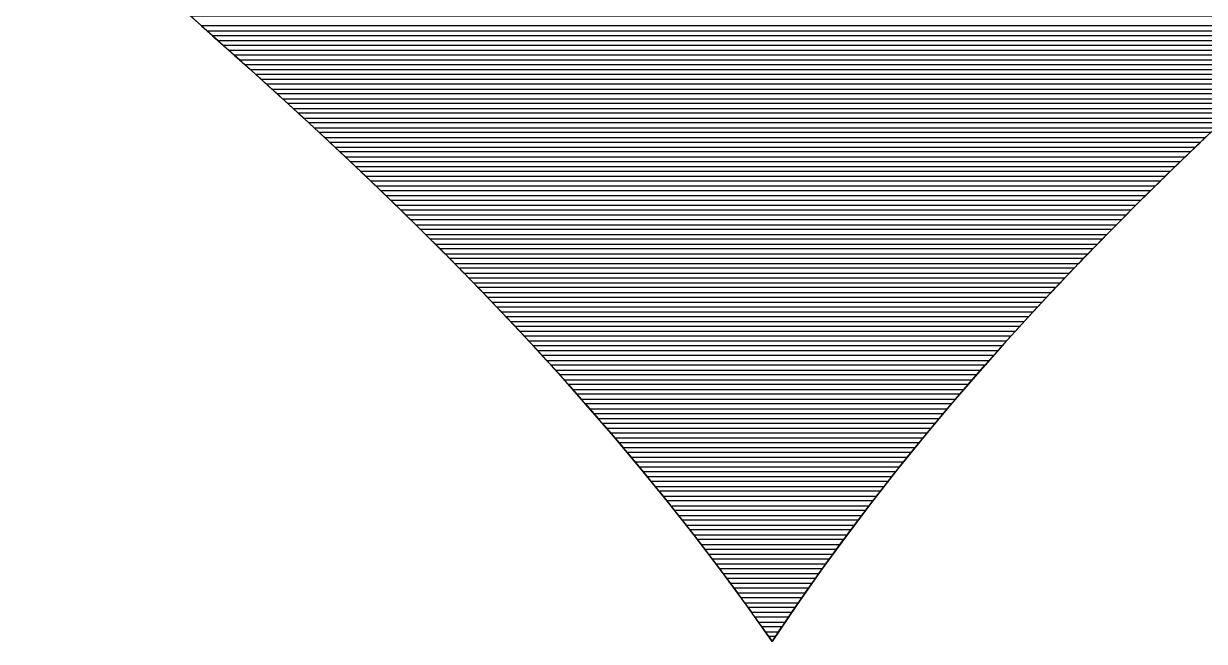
# Model space of a CAD drawing. Header units: centimetres. Extents: x -0.198 to 0.197, y -0.178 to 0.188.
# Drawn here: x -0.1103 to 0.0636, y -0.1782 to -0.0871 of the extents above; entities that cross this region are included whole.
import ezdxf

# ---------------------------------------------------------------- set-up
doc = ezdxf.new("R2010")
doc.units = ezdxf.units.CM
doc.header["$MEASUREMENT"] = 0
doc.layers.add('Layer 1', color=7, linetype='Continuous')

msp = doc.modelspace()

# ---------------------------------------------------------------- linework, layer by layer
at = {"layer": 'Layer 1', "color": 36, "lineweight": 25}
msp.add_open_spline([(-0.09381, 0.18756), (-0.15109, 0.18756), (-0.19753, 0.14113), (-0.19753, 0.08387), (-0.19753, 0.08387), (-0.19753, -0.03257), (-0.08011, -0.06311), (-0.00004, -0.17817), (-0.00004, -0.17817), (0.07571, -0.06384), (0.19745, -0.02881), (0.19745, 0.08387), (0.19745, 0.08387), (0.19745, 0.14113), (0.15099, 0.18756), (0.09373, 0.18756), (0.09373, 0.18756), (0.05224, 0.18756), (0.01652, 0.16306), (-0.00004, 0.12776), (-0.00004, 0.12776), (-0.01661, 0.16306), (-0.0523, 0.18756), (-0.09381, 0.18756)], degree=3, knots=[0, 0, 0, 0, 0.142857, 0.142857, 0.142857, 0.142857, 0.285714, 0.285714, 0.285714, 0.285714, 0.428571, 0.428571, 0.428571, 0.428571, 0.571429, 0.571429, 0.571429, 0.571429, 0.714286, 0.714286, 0.714286, 0.714286, 1, 1, 1, 1], dxfattribs=at)
msp.add_open_spline([(-0.09381, 0.18756), (-0.15109, 0.18756), (-0.19753, 0.14113), (-0.19753, 0.08387), (-0.19753, 0.08387), (-0.19753, -0.03257), (-0.08011, -0.06311), (-0.00004, -0.17817), (-0.00004, -0.17817), (0.07571, -0.06384), (0.19745, -0.02881), (0.19745, 0.08387), (0.19745, 0.08387), (0.19745, 0.14113), (0.15099, 0.18756), (0.09373, 0.18756), (0.09373, 0.18756), (0.05224, 0.18756), (0.01652, 0.16306), (-0.00004, 0.12776), (-0.00004, 0.12776), (-0.01661, 0.16306), (-0.0523, 0.18756), (-0.09381, 0.18756)], degree=3, knots=[0, 0, 0, 0, 0.142857, 0.142857, 0.142857, 0.142857, 0.285714, 0.285714, 0.285714, 0.285714, 0.428571, 0.428571, 0.428571, 0.428571, 0.571429, 0.571429, 0.571429, 0.571429, 0.714286, 0.714286, 0.714286, 0.714286, 1, 1, 1, 1], dxfattribs=at)
at = {"layer": 'Layer 1', "color": 7, "lineweight": 25}
for points in [[(-0.09381, 0.18756), (-0.15109, 0.18756), (-0.19753, 0.14113), (-0.19753, 0.08387), (-0.19753, 0.08387), (-0.19753, -0.03257), (-0.08011, -0.06311), (-0.00004, -0.17817), (-0.00004, -0.17817), (0.07571, -0.06384), (0.19745, -0.02881), (0.19745, 0.08387), (0.19745, 0.08387), (0.19745, 0.14113), (0.15099, 0.18756), (0.09373, 0.18756), (0.09373, 0.18756), (0.05224, 0.18756), (0.01652, 0.16306), (-0.00004, 0.12776), (-0.00004, 0.12776), (-0.0166, 0.16306), (-0.0523, 0.18756), (-0.09381, 0.18756)], [(-0.09381, 0.18756), (-0.15109, 0.18756), (-0.19753, 0.14113), (-0.19753, 0.08387), (-0.19753, 0.08387), (-0.19753, -0.03257), (-0.08011, -0.06311), (-0.00004, -0.17817), (-0.00004, -0.17817), (0.07571, -0.06384), (0.19745, -0.02881), (0.19745, 0.08387), (0.19745, 0.08387), (0.19745, 0.14113), (0.15099, 0.18756), (0.09373, 0.18756), (0.09373, 0.18756), (0.05224, 0.18756), (0.01652, 0.16306), (-0.00004, 0.12776), (-0.00004, 0.12776), (-0.01661, 0.16306), (-0.0523, 0.18756), (-0.09381, 0.18756)]]:
    msp.add_open_spline(points, degree=3, knots=[0, 0, 0, 0, 0.142857, 0.142857, 0.142857, 0.142857, 0.285714, 0.285714, 0.285714, 0.285714, 0.428571, 0.428571, 0.428571, 0.428571, 0.571429, 0.571429, 0.571429, 0.571429, 0.714286, 0.714286, 0.714286, 0.714286, 1, 1, 1, 1], dxfattribs=at)
at = {"layer": 'Layer 1', "color": 32}
for points, knots in [([(-0.08565, -0.08602), (-0.08565, -0.08602), (0.08311, -0.08602), (0.08311, -0.08602), (0.08311, -0.08602), (0.08311, -0.08602), (0.08073, -0.08817), (0.08073, -0.08817), (0.08073, -0.08817), (0.08073, -0.08817), (-0.08323, -0.08817), (-0.08323, -0.08817), (-0.08323, -0.08817), (-0.08323, -0.08817), (-0.08565, -0.08602), (-0.08565, -0.08602)], [0, 0, 0, 0, 0.2, 0.2, 0.2, 0.2, 0.4, 0.4, 0.4, 0.4, 0.6, 0.6, 0.6, 0.6, 1, 1, 1, 1]), ([(-0.08404, -0.08745), (-0.08404, -0.08745), (0.08152, -0.08745), (0.08152, -0.08745), (0.08152, -0.08745), (0.08152, -0.08745), (0.07916, -0.08959), (0.07916, -0.08959), (0.07916, -0.08959), (0.07916, -0.08959), (-0.08162, -0.08959), (-0.08162, -0.08959), (-0.08162, -0.08959), (-0.08162, -0.08959), (-0.08404, -0.08745), (-0.08404, -0.08745)], [0, 0, 0, 0, 0.2, 0.2, 0.2, 0.2, 0.4, 0.4, 0.4, 0.4, 0.6, 0.6, 0.6, 0.6, 1, 1, 1, 1]), ([(-0.08243, -0.08888), (-0.08243, -0.08888), (0.07994, -0.08888), (0.07994, -0.08888), (0.07994, -0.08888), (0.07994, -0.08888), (0.07759, -0.09102), (0.07759, -0.09102), (0.07759, -0.09102), (0.07759, -0.09102), (-0.08003, -0.09102), (-0.08003, -0.09102), (-0.08003, -0.09102), (-0.08003, -0.09102), (-0.08243, -0.08888), (-0.08243, -0.08888)], [0, 0, 0, 0, 0.2, 0.2, 0.2, 0.2, 0.4, 0.4, 0.4, 0.4, 0.6, 0.6, 0.6, 0.6, 1, 1, 1, 1]), ([(-0.08082, -0.09031), (-0.08082, -0.09031), (0.07837, -0.09031), (0.07837, -0.09031), (0.07837, -0.09031), (0.07837, -0.09031), (0.07603, -0.09245), (0.07603, -0.09245), (0.07603, -0.09245), (0.07603, -0.09245), (-0.07844, -0.09245), (-0.07844, -0.09245), (-0.07844, -0.09245), (-0.07844, -0.09245), (-0.08082, -0.09031), (-0.08082, -0.09031)], [0, 0, 0, 0, 0.2, 0.2, 0.2, 0.2, 0.4, 0.4, 0.4, 0.4, 0.6, 0.6, 0.6, 0.6, 1, 1, 1, 1]), ([(-0.07923, -0.09174), (-0.07923, -0.09174), (0.07681, -0.09174), (0.07681, -0.09174), (0.07681, -0.09174), (0.07681, -0.09174), (0.07447, -0.09388), (0.07447, -0.09388), (0.07447, -0.09388), (0.07447, -0.09388), (-0.07685, -0.09388), (-0.07685, -0.09388), (-0.07685, -0.09388), (-0.07685, -0.09388), (-0.07923, -0.09174), (-0.07923, -0.09174)], [0, 0, 0, 0, 0.2, 0.2, 0.2, 0.2, 0.4, 0.4, 0.4, 0.4, 0.6, 0.6, 0.6, 0.6, 1, 1, 1, 1]), ([(-0.07764, -0.09317), (-0.07764, -0.09317), (0.07524, -0.09317), (0.07524, -0.09317), (0.07524, -0.09317), (0.07524, -0.09317), (0.07292, -0.09531), (0.07292, -0.09531), (0.07292, -0.09531), (0.07292, -0.09531), (-0.07527, -0.09531), (-0.07527, -0.09531), (-0.07527, -0.09531), (-0.07527, -0.09531), (-0.07764, -0.09317), (-0.07764, -0.09317)], [0, 0, 0, 0, 0.2, 0.2, 0.2, 0.2, 0.4, 0.4, 0.4, 0.4, 0.6, 0.6, 0.6, 0.6, 1, 1, 1, 1]), ([(-0.07607, -0.09459), (-0.07607, -0.09459), (0.0737, -0.09459), (0.0737, -0.09459), (0.0737, -0.09459), (0.0737, -0.09459), (0.07137, -0.09674), (0.07137, -0.09674), (0.07137, -0.09674), (0.07137, -0.09674), (-0.07369, -0.09674), (-0.07369, -0.09674), (-0.07369, -0.09674), (-0.07369, -0.09674), (-0.07607, -0.09459), (-0.07607, -0.09459)], [0, 0, 0, 0, 0.2, 0.2, 0.2, 0.2, 0.4, 0.4, 0.4, 0.4, 0.6, 0.6, 0.6, 0.6, 1, 1, 1, 1]), ([(-0.07449, -0.09602), (-0.07449, -0.09602), (0.07215, -0.09602), (0.07215, -0.09602), (0.07215, -0.09602), (0.07215, -0.09602), (0.06984, -0.09817), (0.06984, -0.09817), (0.06984, -0.09817), (0.06984, -0.09817), (-0.07213, -0.09817), (-0.07213, -0.09817), (-0.07213, -0.09817), (-0.07213, -0.09817), (-0.07449, -0.09602), (-0.07449, -0.09602)], [0, 0, 0, 0, 0.2, 0.2, 0.2, 0.2, 0.4, 0.4, 0.4, 0.4, 0.6, 0.6, 0.6, 0.6, 1, 1, 1, 1]), ([(-0.07291, -0.09745), (-0.07291, -0.09745), (0.07061, -0.09745), (0.07061, -0.09745), (0.07061, -0.09745), (0.07061, -0.09745), (0.06831, -0.0996), (0.06831, -0.0996), (0.06831, -0.0996), (0.06831, -0.0996), (-0.07057, -0.0996), (-0.07057, -0.0996), (-0.07057, -0.0996), (-0.07057, -0.0996), (-0.07291, -0.09745), (-0.07291, -0.09745)], [0, 0, 0, 0, 0.2, 0.2, 0.2, 0.2, 0.4, 0.4, 0.4, 0.4, 0.6, 0.6, 0.6, 0.6, 1, 1, 1, 1]), ([(-0.07135, -0.09888), (-0.07135, -0.09888), (0.06908, -0.09888), (0.06908, -0.09888), (0.06908, -0.09888), (0.06908, -0.09888), (0.06679, -0.10102), (0.06679, -0.10102), (0.06679, -0.10102), (0.06679, -0.10102), (-0.06902, -0.10102), (-0.06902, -0.10102), (-0.06902, -0.10102), (-0.06902, -0.10102), (-0.07135, -0.09888), (-0.07135, -0.09888)], [0, 0, 0, 0, 0.2, 0.2, 0.2, 0.2, 0.4, 0.4, 0.4, 0.4, 0.6, 0.6, 0.6, 0.6, 1, 1, 1, 1]), ([(-0.0698, -0.10031), (-0.0698, -0.10031), (0.06755, -0.10031), (0.06755, -0.10031), (0.06755, -0.10031), (0.06755, -0.10031), (0.06529, -0.10245), (0.06529, -0.10245), (0.06529, -0.10245), (0.06529, -0.10245), (-0.06749, -0.10245), (-0.06749, -0.10245), (-0.06749, -0.10245), (-0.06749, -0.10245), (-0.0698, -0.10031), (-0.0698, -0.10031)], [0, 0, 0, 0, 0.2, 0.2, 0.2, 0.2, 0.4, 0.4, 0.4, 0.4, 0.6, 0.6, 0.6, 0.6, 1, 1, 1, 1]), ([(-0.06825, -0.10174), (-0.06825, -0.10174), (0.06604, -0.10174), (0.06604, -0.10174), (0.06604, -0.10174), (0.06604, -0.10174), (0.06378, -0.10388), (0.06378, -0.10388), (0.06378, -0.10388), (0.06378, -0.10388), (-0.06595, -0.10388), (-0.06595, -0.10388), (-0.06595, -0.10388), (-0.06595, -0.10388), (-0.06825, -0.10174), (-0.06825, -0.10174)], [0, 0, 0, 0, 0.2, 0.2, 0.2, 0.2, 0.4, 0.4, 0.4, 0.4, 0.6, 0.6, 0.6, 0.6, 1, 1, 1, 1]), ([(-0.06671, -0.10317), (-0.06671, -0.10317), (0.06453, -0.10317), (0.06453, -0.10317), (0.06453, -0.10317), (0.06453, -0.10317), (0.06228, -0.10531), (0.06228, -0.10531), (0.06228, -0.10531), (0.06228, -0.10531), (-0.06441, -0.10531), (-0.06441, -0.10531), (-0.06441, -0.10531), (-0.06441, -0.10531), (-0.06671, -0.10317), (-0.06671, -0.10317)], [0, 0, 0, 0, 0.2, 0.2, 0.2, 0.2, 0.4, 0.4, 0.4, 0.4, 0.6, 0.6, 0.6, 0.6, 1, 1, 1, 1]), ([(-0.06517, -0.1046), (-0.06517, -0.1046), (0.06302, -0.1046), (0.06302, -0.1046), (0.06302, -0.1046), (0.06302, -0.1046), (0.0608, -0.10674), (0.0608, -0.10674), (0.0608, -0.10674), (0.0608, -0.10674), (-0.0629, -0.10674), (-0.0629, -0.10674), (-0.0629, -0.10674), (-0.0629, -0.10674), (-0.06517, -0.1046), (-0.06517, -0.1046)], [0, 0, 0, 0, 0.2, 0.2, 0.2, 0.2, 0.4, 0.4, 0.4, 0.4, 0.6, 0.6, 0.6, 0.6, 1, 1, 1, 1]), ([(-0.06366, -0.10602), (-0.06366, -0.10602), (0.06155, -0.10602), (0.06155, -0.10602), (0.06155, -0.10602), (0.06155, -0.10602), (0.05932, -0.10817), (0.05932, -0.10817), (0.05932, -0.10817), (0.05932, -0.10817), (-0.06138, -0.10817), (-0.06138, -0.10817), (-0.06138, -0.10817), (-0.06138, -0.10817), (-0.06366, -0.10602), (-0.06366, -0.10602)], [0, 0, 0, 0, 0.2, 0.2, 0.2, 0.2, 0.4, 0.4, 0.4, 0.4, 0.6, 0.6, 0.6, 0.6, 1, 1, 1, 1]), ([(-0.06214, -0.10745), (-0.06214, -0.10745), (0.06007, -0.10745), (0.06007, -0.10745), (0.06007, -0.10745), (0.06007, -0.10745), (0.05786, -0.1096), (0.05786, -0.1096), (0.05786, -0.1096), (0.05786, -0.1096), (-0.05988, -0.1096), (-0.05988, -0.1096), (-0.05988, -0.1096), (-0.05988, -0.1096), (-0.06214, -0.10745), (-0.06214, -0.10745)], [0, 0, 0, 0, 0.2, 0.2, 0.2, 0.2, 0.4, 0.4, 0.4, 0.4, 0.6, 0.6, 0.6, 0.6, 1, 1, 1, 1]), ([(-0.06063, -0.10888), (-0.06063, -0.10888), (0.05859, -0.10888), (0.05859, -0.10888), (0.05859, -0.10888), (0.05859, -0.10888), (0.05641, -0.11102), (0.05641, -0.11102), (0.05641, -0.11102), (0.05641, -0.11102), (-0.0584, -0.11102), (-0.0584, -0.11102), (-0.0584, -0.11102), (-0.0584, -0.11102), (-0.06063, -0.10888), (-0.06063, -0.10888)], [0, 0, 0, 0, 0.2, 0.2, 0.2, 0.2, 0.4, 0.4, 0.4, 0.4, 0.6, 0.6, 0.6, 0.6, 1, 1, 1, 1]), ([(-0.05914, -0.11031), (-0.05914, -0.11031), (0.05713, -0.11031), (0.05713, -0.11031), (0.05713, -0.11031), (0.05713, -0.11031), (0.05496, -0.11245), (0.05496, -0.11245), (0.05496, -0.11245), (0.05496, -0.11245), (-0.05691, -0.11245), (-0.05691, -0.11245), (-0.05691, -0.11245), (-0.05691, -0.11245), (-0.05914, -0.11031), (-0.05914, -0.11031)], [0, 0, 0, 0, 0.2, 0.2, 0.2, 0.2, 0.4, 0.4, 0.4, 0.4, 0.6, 0.6, 0.6, 0.6, 1, 1, 1, 1]), ([(-0.05765, -0.11174), (-0.05765, -0.11174), (0.05568, -0.11174), (0.05568, -0.11174), (0.05568, -0.11174), (0.05568, -0.11174), (0.05352, -0.11388), (0.05352, -0.11388), (0.05352, -0.11388), (0.05352, -0.11388), (-0.05544, -0.11388), (-0.05544, -0.11388), (-0.05544, -0.11388), (-0.05544, -0.11388), (-0.05765, -0.11174), (-0.05765, -0.11174)], [0, 0, 0, 0, 0.2, 0.2, 0.2, 0.2, 0.4, 0.4, 0.4, 0.4, 0.6, 0.6, 0.6, 0.6, 1, 1, 1, 1]), ([(-0.05617, -0.11317), (-0.05617, -0.11317), (0.05423, -0.11317), (0.05423, -0.11317), (0.05423, -0.11317), (0.05423, -0.11317), (0.0521, -0.11531), (0.0521, -0.11531), (0.0521, -0.11531), (0.0521, -0.11531), (-0.05398, -0.11531), (-0.05398, -0.11531), (-0.05398, -0.11531), (-0.05398, -0.11531), (-0.05617, -0.11317), (-0.05617, -0.11317)], [0, 0, 0, 0, 0.2, 0.2, 0.2, 0.2, 0.4, 0.4, 0.4, 0.4, 0.6, 0.6, 0.6, 0.6, 1, 1, 1, 1]), ([(-0.0547, -0.1146), (-0.0547, -0.1146), (0.0528, -0.1146), (0.0528, -0.1146), (0.0528, -0.1146), (0.0528, -0.1146), (0.05067, -0.11674), (0.05067, -0.11674), (0.05067, -0.11674), (0.05067, -0.11674), (-0.05252, -0.11674), (-0.05252, -0.11674), (-0.05252, -0.11674), (-0.05252, -0.11674), (-0.0547, -0.1146), (-0.0547, -0.1146)], [0, 0, 0, 0, 0.2, 0.2, 0.2, 0.2, 0.4, 0.4, 0.4, 0.4, 0.6, 0.6, 0.6, 0.6, 1, 1, 1, 1]), ([(-0.05325, -0.11602), (-0.05325, -0.11602), (0.05139, -0.11602), (0.05139, -0.11602), (0.05139, -0.11602), (0.05139, -0.11602), (0.04927, -0.11817), (0.04927, -0.11817), (0.04927, -0.11817), (0.04927, -0.11817), (-0.05108, -0.11817), (-0.05108, -0.11817), (-0.05108, -0.11817), (-0.05108, -0.11817), (-0.05325, -0.11602), (-0.05325, -0.11602)], [0, 0, 0, 0, 0.2, 0.2, 0.2, 0.2, 0.4, 0.4, 0.4, 0.4, 0.6, 0.6, 0.6, 0.6, 1, 1, 1, 1]), ([(-0.0518, -0.11745), (-0.0518, -0.11745), (0.04997, -0.11745), (0.04997, -0.11745), (0.04997, -0.11745), (0.04997, -0.11745), (0.04787, -0.1196), (0.04787, -0.1196), (0.04787, -0.1196), (0.04787, -0.1196), (-0.04964, -0.1196), (-0.04964, -0.1196), (-0.04964, -0.1196), (-0.04964, -0.1196), (-0.0518, -0.11745), (-0.0518, -0.11745)], [0, 0, 0, 0, 0.2, 0.2, 0.2, 0.2, 0.4, 0.4, 0.4, 0.4, 0.6, 0.6, 0.6, 0.6, 1, 1, 1, 1]), ([(-0.05037, -0.11888), (-0.05037, -0.11888), (0.04857, -0.11888), (0.04857, -0.11888), (0.04857, -0.11888), (0.04857, -0.11888), (0.04648, -0.12102), (0.04648, -0.12102), (0.04648, -0.12102), (0.04648, -0.12102), (-0.04822, -0.12102), (-0.04822, -0.12102), (-0.04822, -0.12102), (-0.04822, -0.12102), (-0.05037, -0.11888), (-0.05037, -0.11888)], [0, 0, 0, 0, 0.2, 0.2, 0.2, 0.2, 0.4, 0.4, 0.4, 0.4, 0.6, 0.6, 0.6, 0.6, 1, 1, 1, 1]), ([(-0.04893, -0.12031), (-0.04893, -0.12031), (0.04717, -0.12031), (0.04717, -0.12031), (0.04717, -0.12031), (0.04717, -0.12031), (0.04511, -0.12245), (0.04511, -0.12245), (0.04511, -0.12245), (0.04511, -0.12245), (-0.04681, -0.12245), (-0.04681, -0.12245), (-0.04681, -0.12245), (-0.04681, -0.12245), (-0.04893, -0.12031), (-0.04893, -0.12031)], [0, 0, 0, 0, 0.2, 0.2, 0.2, 0.2, 0.4, 0.4, 0.4, 0.4, 0.6, 0.6, 0.6, 0.6, 1, 1, 1, 1]), ([(-0.04751, -0.12174), (-0.04751, -0.12174), (0.04578, -0.12174), (0.04578, -0.12174), (0.04578, -0.12174), (0.04578, -0.12174), (0.04374, -0.12388), (0.04374, -0.12388), (0.04374, -0.12388), (0.04374, -0.12388), (-0.04541, -0.12388), (-0.04541, -0.12388), (-0.04541, -0.12388), (-0.04541, -0.12388), (-0.04751, -0.12174), (-0.04751, -0.12174)], [0, 0, 0, 0, 0.2, 0.2, 0.2, 0.2, 0.4, 0.4, 0.4, 0.4, 0.6, 0.6, 0.6, 0.6, 1, 1, 1, 1]), ([(-0.04611, -0.12317), (-0.04611, -0.12317), (0.04442, -0.12317), (0.04442, -0.12317), (0.04442, -0.12317), (0.04442, -0.12317), (0.04237, -0.12531), (0.04237, -0.12531), (0.04237, -0.12531), (0.04237, -0.12531), (-0.04401, -0.12531), (-0.04401, -0.12531), (-0.04401, -0.12531), (-0.04401, -0.12531), (-0.04611, -0.12317), (-0.04611, -0.12317)], [0, 0, 0, 0, 0.2, 0.2, 0.2, 0.2, 0.4, 0.4, 0.4, 0.4, 0.6, 0.6, 0.6, 0.6, 1, 1, 1, 1]), ([(-0.0447, -0.1246), (-0.0447, -0.1246), (0.04305, -0.1246), (0.04305, -0.1246), (0.04305, -0.1246), (0.04305, -0.1246), (0.04104, -0.12674), (0.04104, -0.12674), (0.04104, -0.12674), (0.04104, -0.12674), (-0.04263, -0.12674), (-0.04263, -0.12674), (-0.04263, -0.12674), (-0.04263, -0.12674), (-0.0447, -0.1246), (-0.0447, -0.1246)], [0, 0, 0, 0, 0.2, 0.2, 0.2, 0.2, 0.4, 0.4, 0.4, 0.4, 0.6, 0.6, 0.6, 0.6, 1, 1, 1, 1]), ([(-0.04332, -0.12602), (-0.04332, -0.12602), (0.04171, -0.12602), (0.04171, -0.12602), (0.04171, -0.12602), (0.04171, -0.12602), (0.03971, -0.12817), (0.03971, -0.12817), (0.03971, -0.12817), (0.03971, -0.12817), (-0.04126, -0.12817), (-0.04126, -0.12817), (-0.04126, -0.12817), (-0.04126, -0.12817), (-0.04332, -0.12602), (-0.04332, -0.12602)], [0, 0, 0, 0, 0.2, 0.2, 0.2, 0.2, 0.4, 0.4, 0.4, 0.4, 0.6, 0.6, 0.6, 0.6, 1, 1, 1, 1]), ([(-0.04195, -0.12745), (-0.04195, -0.12745), (0.04038, -0.12745), (0.04038, -0.12745), (0.04038, -0.12745), (0.04038, -0.12745), (0.03838, -0.1296), (0.03838, -0.1296), (0.03838, -0.1296), (0.03838, -0.1296), (-0.03989, -0.1296), (-0.03989, -0.1296), (-0.03989, -0.1296), (-0.03989, -0.1296), (-0.04195, -0.12745), (-0.04195, -0.12745)], [0, 0, 0, 0, 0.2, 0.2, 0.2, 0.2, 0.4, 0.4, 0.4, 0.4, 0.6, 0.6, 0.6, 0.6, 1, 1, 1, 1]), ([(-0.04058, -0.12888), (-0.04058, -0.12888), (0.03905, -0.12888), (0.03905, -0.12888), (0.03905, -0.12888), (0.03905, -0.12888), (0.03707, -0.13103), (0.03707, -0.13103), (0.03707, -0.13103), (0.03707, -0.13103), (-0.03855, -0.13103), (-0.03855, -0.13103), (-0.03855, -0.13103), (-0.03855, -0.13103), (-0.04058, -0.12888), (-0.04058, -0.12888)], [0, 0, 0, 0, 0.2, 0.2, 0.2, 0.2, 0.4, 0.4, 0.4, 0.4, 0.6, 0.6, 0.6, 0.6, 1, 1, 1, 1]), ([(-0.03922, -0.13031), (-0.03922, -0.13031), (0.03773, -0.13031), (0.03773, -0.13031), (0.03773, -0.13031), (0.03773, -0.13031), (0.03578, -0.13245), (0.03578, -0.13245), (0.03578, -0.13245), (0.03578, -0.13245), (-0.03721, -0.13245), (-0.03721, -0.13245), (-0.03721, -0.13245), (-0.03721, -0.13245), (-0.03922, -0.13031), (-0.03922, -0.13031)], [0, 0, 0, 0, 0.2, 0.2, 0.2, 0.2, 0.4, 0.4, 0.4, 0.4, 0.6, 0.6, 0.6, 0.6, 1, 1, 1, 1]), ([(-0.03788, -0.13174), (-0.03788, -0.13174), (0.03643, -0.13174), (0.03643, -0.13174), (0.03643, -0.13174), (0.03643, -0.13174), (0.03448, -0.13388), (0.03448, -0.13388), (0.03448, -0.13388), (0.03448, -0.13388), (-0.03587, -0.13388), (-0.03587, -0.13388), (-0.03587, -0.13388), (-0.03587, -0.13388), (-0.03788, -0.13174), (-0.03788, -0.13174)], [0, 0, 0, 0, 0.2, 0.2, 0.2, 0.2, 0.4, 0.4, 0.4, 0.4, 0.6, 0.6, 0.6, 0.6, 1, 1, 1, 1]), ([(-0.03654, -0.13317), (-0.03654, -0.13317), (0.03513, -0.13317), (0.03513, -0.13317), (0.03513, -0.13317), (0.03513, -0.13317), (0.0332, -0.13531), (0.0332, -0.13531), (0.0332, -0.13531), (0.0332, -0.13531), (-0.03456, -0.13531), (-0.03456, -0.13531), (-0.03456, -0.13531), (-0.03456, -0.13531), (-0.03654, -0.13317), (-0.03654, -0.13317)], [0, 0, 0, 0, 0.2, 0.2, 0.2, 0.2, 0.4, 0.4, 0.4, 0.4, 0.6, 0.6, 0.6, 0.6, 1, 1, 1, 1]), ([(-0.03521, -0.1346), (-0.03521, -0.1346), (0.03383, -0.1346), (0.03383, -0.1346), (0.03383, -0.1346), (0.03383, -0.1346), (0.03194, -0.13674), (0.03194, -0.13674), (0.03194, -0.13674), (0.03194, -0.13674), (-0.03325, -0.13674), (-0.03325, -0.13674), (-0.03325, -0.13674), (-0.03325, -0.13674), (-0.03521, -0.1346), (-0.03521, -0.1346)], [0, 0, 0, 0, 0.2, 0.2, 0.2, 0.2, 0.4, 0.4, 0.4, 0.4, 0.6, 0.6, 0.6, 0.6, 1, 1, 1, 1]), ([(-0.0339, -0.13603), (-0.0339, -0.13603), (0.03257, -0.13603), (0.03257, -0.13603), (0.03257, -0.13603), (0.03257, -0.13603), (0.03067, -0.13817), (0.03067, -0.13817), (0.03067, -0.13817), (0.03067, -0.13817), (-0.03195, -0.13817), (-0.03195, -0.13817), (-0.03195, -0.13817), (-0.03195, -0.13817), (-0.0339, -0.13603), (-0.0339, -0.13603)], [0, 0, 0, 0, 0.2, 0.2, 0.2, 0.2, 0.4, 0.4, 0.4, 0.4, 0.6, 0.6, 0.6, 0.6, 1, 1, 1, 1]), ([(-0.03261, -0.13745), (-0.03261, -0.13745), (0.03131, -0.13745), (0.03131, -0.13745), (0.03131, -0.13745), (0.03131, -0.13745), (0.02943, -0.1396), (0.02943, -0.1396), (0.02943, -0.1396), (0.02943, -0.1396), (-0.03067, -0.1396), (-0.03067, -0.1396), (-0.03067, -0.1396), (-0.03067, -0.1396), (-0.03261, -0.13745), (-0.03261, -0.13745)], [0, 0, 0, 0, 0.2, 0.2, 0.2, 0.2, 0.4, 0.4, 0.4, 0.4, 0.6, 0.6, 0.6, 0.6, 1, 1, 1, 1]), ([(-0.03131, -0.13888), (-0.03131, -0.13888), (0.03004, -0.13888), (0.03004, -0.13888), (0.03004, -0.13888), (0.03004, -0.13888), (0.0282, -0.14103), (0.0282, -0.14103), (0.0282, -0.14103), (0.0282, -0.14103), (-0.0294, -0.14103), (-0.0294, -0.14103), (-0.0294, -0.14103), (-0.0294, -0.14103), (-0.03131, -0.13888), (-0.03131, -0.13888)], [0, 0, 0, 0, 0.2, 0.2, 0.2, 0.2, 0.4, 0.4, 0.4, 0.4, 0.6, 0.6, 0.6, 0.6, 1, 1, 1, 1]), ([(-0.03004, -0.14031), (-0.03004, -0.14031), (0.02882, -0.14031), (0.02882, -0.14031), (0.02882, -0.14031), (0.02882, -0.14031), (0.02698, -0.14245), (0.02698, -0.14245), (0.02698, -0.14245), (0.02698, -0.14245), (-0.02814, -0.14245), (-0.02814, -0.14245), (-0.02814, -0.14245), (-0.02814, -0.14245), (-0.03004, -0.14031), (-0.03004, -0.14031)], [0, 0, 0, 0, 0.2, 0.2, 0.2, 0.2, 0.4, 0.4, 0.4, 0.4, 0.6, 0.6, 0.6, 0.6, 1, 1, 1, 1]), ([(-0.02877, -0.14174), (-0.02877, -0.14174), (0.02759, -0.14174), (0.02759, -0.14174), (0.02759, -0.14174), (0.02759, -0.14174), (0.02577, -0.14388), (0.02577, -0.14388), (0.02577, -0.14388), (0.02577, -0.14388), (-0.02689, -0.14388), (-0.02689, -0.14388), (-0.02689, -0.14388), (-0.02689, -0.14388), (-0.02877, -0.14174), (-0.02877, -0.14174)], [0, 0, 0, 0, 0.2, 0.2, 0.2, 0.2, 0.4, 0.4, 0.4, 0.4, 0.6, 0.6, 0.6, 0.6, 1, 1, 1, 1]), ([(-0.0275, -0.14317), (-0.0275, -0.14317), (0.02636, -0.14317), (0.02636, -0.14317), (0.02636, -0.14317), (0.02636, -0.14317), (0.02457, -0.14531), (0.02457, -0.14531), (0.02457, -0.14531), (0.02457, -0.14531), (-0.02566, -0.14531), (-0.02566, -0.14531), (-0.02566, -0.14531), (-0.02566, -0.14531), (-0.0275, -0.14317), (-0.0275, -0.14317)], [0, 0, 0, 0, 0.2, 0.2, 0.2, 0.2, 0.4, 0.4, 0.4, 0.4, 0.6, 0.6, 0.6, 0.6, 1, 1, 1, 1]), ([(-0.02627, -0.1446), (-0.02627, -0.1446), (0.02516, -0.1446), (0.02516, -0.1446), (0.02516, -0.1446), (0.02516, -0.1446), (0.02338, -0.14674), (0.02338, -0.14674), (0.02338, -0.14674), (0.02338, -0.14674), (-0.02442, -0.14674), (-0.02442, -0.14674), (-0.02442, -0.14674), (-0.02442, -0.14674), (-0.02627, -0.1446), (-0.02627, -0.1446)], [0, 0, 0, 0, 0.2, 0.2, 0.2, 0.2, 0.4, 0.4, 0.4, 0.4, 0.6, 0.6, 0.6, 0.6, 1, 1, 1, 1]), ([(-0.02503, -0.14603), (-0.02503, -0.14603), (0.02397, -0.14603), (0.02397, -0.14603), (0.02397, -0.14603), (0.02397, -0.14603), (0.02219, -0.14817), (0.02219, -0.14817), (0.02219, -0.14817), (0.02219, -0.14817), (-0.02319, -0.14817), (-0.02319, -0.14817), (-0.02319, -0.14817), (-0.02319, -0.14817), (-0.02503, -0.14603), (-0.02503, -0.14603)], [0, 0, 0, 0, 0.2, 0.2, 0.2, 0.2, 0.4, 0.4, 0.4, 0.4, 0.6, 0.6, 0.6, 0.6, 1, 1, 1, 1]), ([(-0.02381, -0.14745), (-0.02381, -0.14745), (0.02278, -0.14745), (0.02278, -0.14745), (0.02278, -0.14745), (0.02278, -0.14745), (0.02103, -0.1496), (0.02103, -0.1496), (0.02103, -0.1496), (0.02103, -0.1496), (-0.02199, -0.1496), (-0.02199, -0.1496), (-0.02199, -0.1496), (-0.02199, -0.1496), (-0.02381, -0.14745), (-0.02381, -0.14745)], [0, 0, 0, 0, 0.2, 0.2, 0.2, 0.2, 0.4, 0.4, 0.4, 0.4, 0.6, 0.6, 0.6, 0.6, 1, 1, 1, 1]), ([(-0.0226, -0.14888), (-0.0226, -0.14888), (0.02161, -0.14888), (0.02161, -0.14888), (0.02161, -0.14888), (0.02161, -0.14888), (0.01987, -0.15103), (0.01987, -0.15103), (0.01987, -0.15103), (0.01987, -0.15103), (-0.0208, -0.15103), (-0.0208, -0.15103), (-0.0208, -0.15103), (-0.0208, -0.15103), (-0.0226, -0.14888), (-0.0226, -0.14888)], [0, 0, 0, 0, 0.2, 0.2, 0.2, 0.2, 0.4, 0.4, 0.4, 0.4, 0.6, 0.6, 0.6, 0.6, 1, 1, 1, 1]), ([(-0.0214, -0.15031), (-0.0214, -0.15031), (0.02045, -0.15031), (0.02045, -0.15031), (0.02045, -0.15031), (0.02045, -0.15031), (0.01872, -0.15245), (0.01872, -0.15245), (0.01872, -0.15245), (0.01872, -0.15245), (-0.0196, -0.15245), (-0.0196, -0.15245), (-0.0196, -0.15245), (-0.0196, -0.15245), (-0.0214, -0.15031), (-0.0214, -0.15031)], [0, 0, 0, 0, 0.2, 0.2, 0.2, 0.2, 0.4, 0.4, 0.4, 0.4, 0.6, 0.6, 0.6, 0.6, 1, 1, 1, 1]), ([(-0.0202, -0.15174), (-0.0202, -0.15174), (0.0193, -0.15174), (0.0193, -0.15174), (0.0193, -0.15174), (0.0193, -0.15174), (0.01759, -0.15388), (0.01759, -0.15388), (0.01759, -0.15388), (0.01759, -0.15388), (-0.01844, -0.15388), (-0.01844, -0.15388), (-0.01844, -0.15388), (-0.01844, -0.15388), (-0.0202, -0.15174), (-0.0202, -0.15174)], [0, 0, 0, 0, 0.2, 0.2, 0.2, 0.2, 0.4, 0.4, 0.4, 0.4, 0.6, 0.6, 0.6, 0.6, 1, 1, 1, 1]), ([(-0.01901, -0.15317), (-0.01901, -0.15317), (0.01815, -0.15317), (0.01815, -0.15317), (0.01815, -0.15317), (0.01815, -0.15317), (0.01647, -0.15531), (0.01647, -0.15531), (0.01647, -0.15531), (0.01647, -0.15531), (-0.01727, -0.15531), (-0.01727, -0.15531), (-0.01727, -0.15531), (-0.01727, -0.15531), (-0.01901, -0.15317), (-0.01901, -0.15317)], [0, 0, 0, 0, 0.2, 0.2, 0.2, 0.2, 0.4, 0.4, 0.4, 0.4, 0.6, 0.6, 0.6, 0.6, 1, 1, 1, 1]), ([(-0.01785, -0.1546), (-0.01785, -0.1546), (0.01703, -0.1546), (0.01703, -0.1546), (0.01703, -0.1546), (0.01703, -0.1546), (0.01535, -0.15674), (0.01535, -0.15674), (0.01535, -0.15674), (0.01535, -0.15674), (-0.01611, -0.15674), (-0.01611, -0.15674), (-0.01611, -0.15674), (-0.01611, -0.15674), (-0.01785, -0.1546), (-0.01785, -0.1546)], [0, 0, 0, 0, 0.2, 0.2, 0.2, 0.2, 0.4, 0.4, 0.4, 0.4, 0.6, 0.6, 0.6, 0.6, 1, 1, 1, 1]), ([(-0.01669, -0.15603), (-0.01669, -0.15603), (0.01591, -0.15603), (0.01591, -0.15603), (0.01591, -0.15603), (0.01591, -0.15603), (0.01424, -0.15817), (0.01424, -0.15817), (0.01424, -0.15817), (0.01424, -0.15817), (-0.01496, -0.15817), (-0.01496, -0.15817), (-0.01496, -0.15817), (-0.01496, -0.15817), (-0.01669, -0.15603), (-0.01669, -0.15603)], [0, 0, 0, 0, 0.2, 0.2, 0.2, 0.2, 0.4, 0.4, 0.4, 0.4, 0.6, 0.6, 0.6, 0.6, 1, 1, 1, 1]), ([(-0.01553, -0.15745), (-0.01553, -0.15745), (0.01479, -0.15745), (0.01479, -0.15745), (0.01479, -0.15745), (0.01479, -0.15745), (0.01317, -0.1596), (0.01317, -0.1596), (0.01317, -0.1596), (0.01317, -0.1596), (-0.01384, -0.1596), (-0.01384, -0.1596), (-0.01384, -0.1596), (-0.01384, -0.1596), (-0.01553, -0.15745), (-0.01553, -0.15745)], [0, 0, 0, 0, 0.2, 0.2, 0.2, 0.2, 0.4, 0.4, 0.4, 0.4, 0.6, 0.6, 0.6, 0.6, 1, 1, 1, 1]), ([(-0.0144, -0.15888), (-0.0144, -0.15888), (0.01371, -0.15888), (0.01371, -0.15888), (0.01371, -0.15888), (0.01371, -0.15888), (0.01209, -0.16103), (0.01209, -0.16103), (0.01209, -0.16103), (0.01209, -0.16103), (-0.01271, -0.16103), (-0.01271, -0.16103), (-0.01271, -0.16103), (-0.01271, -0.16103), (-0.0144, -0.15888), (-0.0144, -0.15888)], [0, 0, 0, 0, 0.2, 0.2, 0.2, 0.2, 0.4, 0.4, 0.4, 0.4, 0.6, 0.6, 0.6, 0.6, 1, 1, 1, 1]), ([(-0.01328, -0.16031), (-0.01328, -0.16031), (0.01263, -0.16031), (0.01263, -0.16031), (0.01263, -0.16031), (0.01263, -0.16031), (0.01101, -0.16246), (0.01101, -0.16246), (0.01101, -0.16246), (0.01101, -0.16246), (-0.01159, -0.16246), (-0.01159, -0.16246), (-0.01159, -0.16246), (-0.01159, -0.16246), (-0.01328, -0.16031), (-0.01328, -0.16031)], [0, 0, 0, 0, 0.2, 0.2, 0.2, 0.2, 0.4, 0.4, 0.4, 0.4, 0.6, 0.6, 0.6, 0.6, 1, 1, 1, 1]), ([(-0.01215, -0.16174), (-0.01215, -0.16174), (0.01155, -0.16174), (0.01155, -0.16174), (0.01155, -0.16174), (0.01155, -0.16174), (0.00997, -0.16388), (0.00997, -0.16388), (0.00997, -0.16388), (0.00997, -0.16388), (-0.0105, -0.16388), (-0.0105, -0.16388), (-0.0105, -0.16388), (-0.0105, -0.16388), (-0.01215, -0.16174), (-0.01215, -0.16174)], [0, 0, 0, 0, 0.2, 0.2, 0.2, 0.2, 0.4, 0.4, 0.4, 0.4, 0.6, 0.6, 0.6, 0.6, 1, 1, 1, 1]), ([(-0.01104, -0.16317), (-0.01104, -0.16317), (0.01048, -0.16317), (0.01048, -0.16317), (0.01048, -0.16317), (0.01048, -0.16317), (0.00892, -0.16531), (0.00892, -0.16531), (0.00892, -0.16531), (0.00892, -0.16531), (-0.00942, -0.16531), (-0.00942, -0.16531), (-0.00942, -0.16531), (-0.00942, -0.16531), (-0.01104, -0.16317), (-0.01104, -0.16317)], [0, 0, 0, 0, 0.2, 0.2, 0.2, 0.2, 0.4, 0.4, 0.4, 0.4, 0.6, 0.6, 0.6, 0.6, 1, 1, 1, 1]), ([(-0.00996, -0.1646), (-0.00996, -0.1646), (0.00944, -0.1646), (0.00944, -0.1646), (0.00944, -0.1646), (0.00944, -0.1646), (0.00788, -0.16674), (0.00788, -0.16674), (0.00788, -0.16674), (0.00788, -0.16674), (-0.00833, -0.16674), (-0.00833, -0.16674), (-0.00833, -0.16674), (-0.00833, -0.16674), (-0.00996, -0.1646), (-0.00996, -0.1646)], [0, 0, 0, 0, 0.2, 0.2, 0.2, 0.2, 0.4, 0.4, 0.4, 0.4, 0.6, 0.6, 0.6, 0.6, 1, 1, 1, 1]), ([(-0.00887, -0.16603), (-0.00887, -0.16603), (0.0084, -0.16603), (0.0084, -0.16603), (0.0084, -0.16603), (0.0084, -0.16603), (0.00685, -0.16817), (0.00685, -0.16817), (0.00685, -0.16817), (0.00685, -0.16817), (-0.00725, -0.16817), (-0.00725, -0.16817), (-0.00725, -0.16817), (-0.00725, -0.16817), (-0.00887, -0.16603), (-0.00887, -0.16603)], [0, 0, 0, 0, 0.2, 0.2, 0.2, 0.2, 0.4, 0.4, 0.4, 0.4, 0.6, 0.6, 0.6, 0.6, 1, 1, 1, 1]), ([(-0.00778, -0.16746), (-0.00778, -0.16746), (0.00735, -0.16746), (0.00735, -0.16746), (0.00735, -0.16746), (0.00735, -0.16746), (0.00584, -0.1696), (0.00584, -0.1696), (0.00584, -0.1696), (0.00584, -0.1696), (-0.0062, -0.1696), (-0.0062, -0.1696), (-0.0062, -0.1696), (-0.0062, -0.1696), (-0.00778, -0.16746), (-0.00778, -0.16746)], [0, 0, 0, 0, 0.2, 0.2, 0.2, 0.2, 0.4, 0.4, 0.4, 0.4, 0.6, 0.6, 0.6, 0.6, 1, 1, 1, 1]), ([(-0.00673, -0.16888), (-0.00673, -0.16888), (0.00635, -0.16888), (0.00635, -0.16888), (0.00635, -0.16888), (0.00635, -0.16888), (0.00483, -0.17103), (0.00483, -0.17103), (0.00483, -0.17103), (0.00483, -0.17103), (-0.00515, -0.17103), (-0.00515, -0.17103), (-0.00515, -0.17103), (-0.00515, -0.17103), (-0.00673, -0.16888), (-0.00673, -0.16888)], [0, 0, 0, 0, 0.2, 0.2, 0.2, 0.2, 0.4, 0.4, 0.4, 0.4, 0.6, 0.6, 0.6, 0.6, 1, 1, 1, 1]), ([(-0.00568, -0.17031), (-0.00568, -0.17031), (0.00534, -0.17031), (0.00534, -0.17031), (0.00534, -0.17031), (0.00534, -0.17031), (0.00383, -0.17246), (0.00383, -0.17246), (0.00383, -0.17246), (0.00383, -0.17246), (-0.0041, -0.17246), (-0.0041, -0.17246), (-0.0041, -0.17246), (-0.0041, -0.17246), (-0.00568, -0.17031), (-0.00568, -0.17031)], [0, 0, 0, 0, 0.2, 0.2, 0.2, 0.2, 0.4, 0.4, 0.4, 0.4, 0.6, 0.6, 0.6, 0.6, 1, 1, 1, 1]), ([(-0.00463, -0.17174), (-0.00463, -0.17174), (0.00433, -0.17174), (0.00433, -0.17174), (0.00433, -0.17174), (0.00433, -0.17174), (0.00286, -0.17388), (0.00286, -0.17388), (0.00286, -0.17388), (0.00286, -0.17388), (-0.00308, -0.17388), (-0.00308, -0.17388), (-0.00308, -0.17388), (-0.00308, -0.17388), (-0.00463, -0.17174), (-0.00463, -0.17174)], [0, 0, 0, 0, 0.2, 0.2, 0.2, 0.2, 0.4, 0.4, 0.4, 0.4, 0.6, 0.6, 0.6, 0.6, 1, 1, 1, 1]), ([(-0.00359, -0.17317), (-0.00359, -0.17317), (0.00334, -0.17317), (0.00334, -0.17317), (0.00334, -0.17317), (0.00334, -0.17317), (0.00189, -0.17531), (0.00189, -0.17531), (0.00189, -0.17531), (0.00189, -0.17531), (-0.00207, -0.17531), (-0.00207, -0.17531), (-0.00207, -0.17531), (-0.00207, -0.17531), (-0.00359, -0.17317), (-0.00359, -0.17317)], [0, 0, 0, 0, 0.2, 0.2, 0.2, 0.2, 0.4, 0.4, 0.4, 0.4, 0.6, 0.6, 0.6, 0.6, 1, 1, 1, 1]), ([(-0.00257, -0.1746), (-0.00257, -0.1746), (0.00237, -0.1746), (0.00237, -0.1746), (0.00237, -0.1746), (0.00237, -0.1746), (0.00093, -0.17674), (0.00093, -0.17674), (0.00093, -0.17674), (0.00093, -0.17674), (-0.00105, -0.17674), (-0.00105, -0.17674), (-0.00105, -0.17674), (-0.00105, -0.17674), (-0.00257, -0.1746), (-0.00257, -0.1746)], [0, 0, 0, 0, 0.2, 0.2, 0.2, 0.2, 0.4, 0.4, 0.4, 0.4, 0.6, 0.6, 0.6, 0.6, 1, 1, 1, 1]), ([(-0.00156, -0.17603), (-0.00156, -0.17603), (0.00141, -0.17603), (0.00141, -0.17603), (0.00141, -0.17603), (0.00141, -0.17603), (-0.00004, -0.17817), (-0.00004, -0.17817), (-0.00004, -0.17817), (-0.00004, -0.17817), (-0.00156, -0.17603), (-0.00156, -0.17603)], [0, 0, 0, 0, 0.25, 0.25, 0.25, 0.25, 0.5, 0.5, 0.5, 0.5, 1, 1, 1, 1]), ([(-0.00054, -0.17746), (-0.00054, -0.17746), (0.00044, -0.17746), (0.00044, -0.17746), (0.00044, -0.17746), (0.00044, -0.17746), (-0.00004, -0.17817), (-0.00004, -0.17817), (-0.00004, -0.17817), (-0.00004, -0.17817), (-0.00054, -0.17746), (-0.00054, -0.17746)], [0, 0, 0, 0, 0.25, 0.25, 0.25, 0.25, 0.5, 0.5, 0.5, 0.5, 1, 1, 1, 1])]:
    msp.add_open_spline(points, degree=3, knots=knots, dxfattribs=at)

doc.saveas('drawing.dxf')
